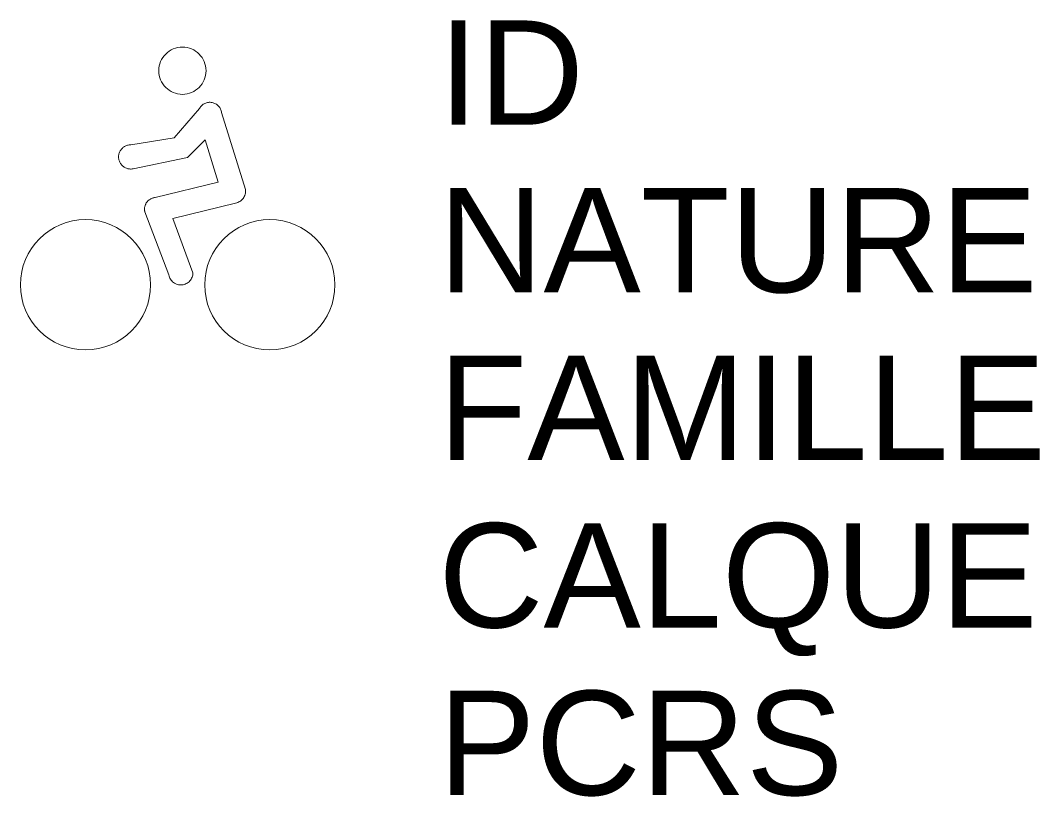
# Model space of a CAD drawing. Header units: metres. Extents: x -0.12 to 1.83, y -0.98 to 0.51.
import ezdxf

# ---------------------------------------------------------------- set-up
doc = ezdxf.new("R2010")
doc.units = ezdxf.units.M
doc.header["$LTSCALE"] = 2
for name, pattern in [('Rec_Continu', [2.5, 2.5, 0]), ('Socle_Continu', [2.5, 2.5, 0]), ('Topo_Continu', [2.5, 2.5, 0])]:
    doc.linetypes.add(name, pattern=pattern)
doc.layers.add('MARQU_SCS', color=7, linetype='Socle_Continu', lineweight=13)
doc.styles.get("Standard").update_dxf_attribs({"font": 'arial.ttf'})

msp = doc.modelspace()

# ---------------------------------------------------------------- linework, layer by layer
at = {"layer": 'MARQU_SCS', "linetype": 'Topo_Continu', "flags": 128}
msp.add_lwpolyline([(0.091, 0.2223, -1.10375), (0.0867, 0.2683), (0.0867, 0.2683), (0.1697, 0.2816), (0.2185, 0.3382), (0.2185, 0.3382, -0.719864), (0.2609, 0.33), (0.2609, 0.33), (0.3064, 0.1823), (0.3064, 0.1823, -0.399551), (0.2875, 0.1566), (0.2875, 0.1566), (0.1674, 0.1271), (0.2058, 0.0231), (0.2058, 0.0231, -0.921245), (0.1598, 0.0189), (0.1598, 0.0189), (0.1137, 0.1396), (0.1137, 0.1396, -0.458222), (0.1333, 0.1672), (0.1333, 0.1672), (0.2543, 0.1965), (0.2291, 0.2778), (0.1952, 0.2439), (0.091, 0.2223)], format="xyb", close=True, dxfattribs=at)
at = {"layer": 'MARQU_SCS', "linetype": 'Topo_Continu'}
for centre, radius in [((0.1857, 0.4103), 0.0453), ((0, 0), 0.1248), ((0.3532, 0), 0.1248)]:
    msp.add_circle(centre, radius, dxfattribs=at)

# ---------------------------------------------------------------- texts
at = {"layer": 'MARQU_SCS', "linetype": 'Topo_Continu', "flags": 9}
for tag, p, s in [('ID', (0.676, 0.3068), 'MP_2582'), ('NATURE', (0.676, -0.0145), 'Symbole piste cyclable')]:
    msp.add_attdef(tag, p, s, height=0.2, dxfattribs=at)
at = {"layer": 'MARQU_SCS', "linetype": 'Rec_Continu', "flags": 9}
for tag, p, s in [('FAMILLE', (0.676, -0.3358), 'Marquage au sol'), ('CALQUE', (0.676, -0.657), 'MARQU_SCS'), ('PCRS', (0.676, -0.9783), 'HabillageSymbole')]:
    msp.add_attdef(tag, p, s, height=0.2, dxfattribs=at)

doc.saveas('drawing.dxf')
